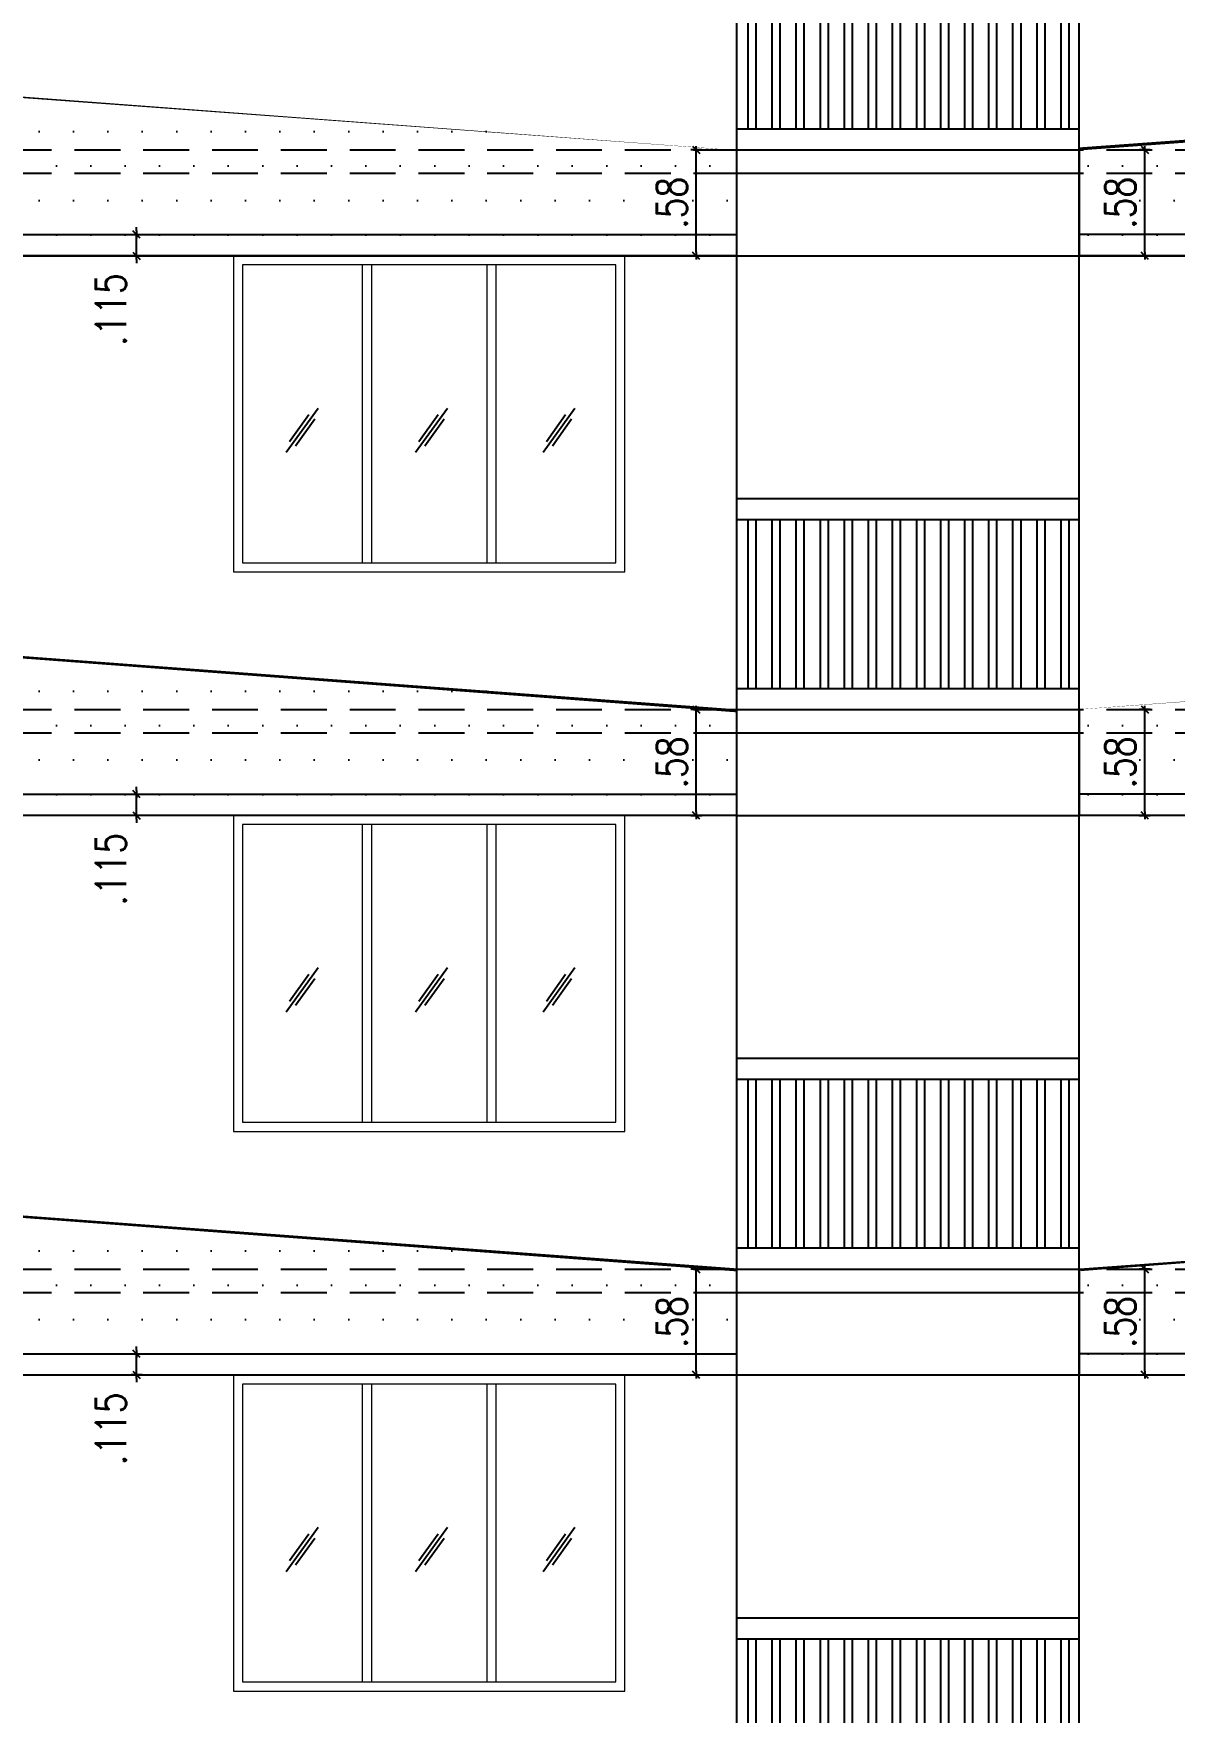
# Model space of a CAD drawing. Header units: inches. Extents: x 14331 to 14549, y 2557 to 2714.
# Drawn here: x 14368.6 to 14374.82, y 2660.72 to 2669.87 of the extents above; entities that cross this region are included whole.
import ezdxf

# ---------------------------------------------------------------- set-up
doc = ezdxf.new("R2010")
doc.units = ezdxf.units.IN
doc.header["$LTSCALE"] = 0.25
doc.header["$MEASUREMENT"] = 0
doc.header["$PDMODE"] = 35
doc.linetypes.add('1', pattern=[0])
doc.linetypes.add('DASHEDX2', pattern=[1.5, 1, -0.5])
for name, color, linetype in [('ELE.PROJ.', 1, 'Continuous'), ('GLASS WINDOW', 251, '1'), ('hatch', 251, 'Continuous'), ('proj-internal', 1, 'DASHEDX2'), ('wall', 7, 'Continuous'), ('WORKING DIM', 7, 'Continuous')]:
    doc.layers.add(name, color=color, linetype=linetype)
doc.layers.add('WINDOW', color=106, linetype='Continuous', lineweight=13)
doc.styles.add('romans', font='romans.shx', dxfattribs={"width": 0.8})
doc.dimstyles.new('121', dxfattribs={"dimscale": 0.1, "dimtxt": 1.65, "dimasz": 0.2, "dimexe": 0.03125, "dimexo": 0.25, "dimgap": 0.5, "dimtad": 1, "dimzin": 4, "dimdsep": 46, "dimtxsty": 'romans', "dimblk1": 'MINITICK', "dimblk2": 'MINITICK', "dimsah": 1, "dimcen": 1, "dimse1": 1, "dimse2": 1, "dimclrd": 252, "dimclre": 256, "dimclrt": 7, "dimadec": 3, "dimazin": 0, "dimtfac": 0.8, "dimtix": 1, "dimtmove": 2, "dimatfit": 3, "dimfxl": 0, "dimtolj": 1, "dimtzin": 3, "dimarcsym": 0})
pattern_1 = [(0, (-249.3390109957127, 26.42431350788365), (0.09375, 0.1875), [0, -0.1875])]
pattern_2 = [(0, (-249.3390109957127, 29.47428098757291), (0.09375, 0.1875), [0, -0.1875])]
pattern_3 = [(0, (-249.3390109957127, 32.52428098757264), (0.09375, 0.1875), [0, -0.1875])]

# ---------------------------------------------------------------- blocks, each defined once
blk = doc.blocks.new('MINITICK')
at = {"color": 7}
for p, q in [((1, 1), (-1, -1)), ((-1, 0), (1, 0)), ((0, -1.5), (0, 1.5))]:
    blk.add_line(p, q, dxfattribs=at)
blk = doc.blocks.new('*D1130')
at = {"layer": 'Defpoints', "color": 0, "transparency": 16777216}
for p in [(14372.21149909216, 2663.137099444668), (14372.43250903034, 2663.137099444668), (14372.43250903042, 2662.560066924358)]:
    blk.add_point(p, dxfattribs=at)
at = {"layer": 'WORKING DIM', "color": 252, "lineweight": -2, "transparency": 16777216}
blk.add_line((14372.21149909216, 2662.580066924358), (14372.21149909216, 2663.117099444668), dxfattribs=at)
at = {"layer": 'WORKING DIM', "color": 252, "lineweight": -2, "transparency": 16777216, "xscale": 0.02, "yscale": 0.02, "zscale": 0.02}
for p, rotation in [((14372.21149909216, 2663.137099444668), 90), ((14372.21149909216, 2662.560066924358), 270)]:
    blk.add_blockref('MINITICK', p, dxfattribs=dict(at, rotation=rotation))
at = {"layer": 'WORKING DIM', "color": 7, "transparency": 16777216, "insert": (14372.07899909216, 2662.848583184515), "char_height": 0.165, "attachment_point": 5, "rotation": 90, "style": 'romans'}
blk.add_mtext('\\A1;.58', dxfattribs=at)
blk = doc.blocks.new('*D1132')
at = {"layer": 'Defpoints', "color": 0, "transparency": 16777216}
for p in [(14374.29988707864, 2663.137099444668), (14374.65658402193, 2663.137099444668), (14374.29988707857, 2662.560066924358)]:
    blk.add_point(p, dxfattribs=at)
at = {"layer": 'WORKING DIM', "color": 252, "lineweight": -2, "transparency": 16777216}
blk.add_line((14374.65658402193, 2662.580066924358), (14374.65658402193, 2663.117099444668), dxfattribs=at)
at = {"layer": 'WORKING DIM', "color": 252, "lineweight": -2, "transparency": 16777216, "xscale": 0.02, "yscale": 0.02, "zscale": 0.02}
for p, rotation in [((14374.65658402193, 2663.137099444668), 90), ((14374.65658402193, 2662.560066924358), 270)]:
    blk.add_blockref('MINITICK', p, dxfattribs=dict(at, rotation=rotation))
at = {"layer": 'WORKING DIM', "color": 7, "transparency": 16777216, "insert": (14374.52408402193, 2662.848583184515), "char_height": 0.165, "attachment_point": 5, "rotation": 90, "style": 'romans'}
blk.add_mtext('\\A1;.58', dxfattribs=at)
blk = doc.blocks.new('*D1140')
at = {"layer": 'Defpoints', "color": 0, "transparency": 16777216}
for p in [(14372.21149909216, 2666.187066924357), (14372.43250903034, 2666.187066924357), (14372.43250903042, 2665.610034404047)]:
    blk.add_point(p, dxfattribs=at)
at = {"layer": 'WORKING DIM', "color": 252, "lineweight": -2, "transparency": 16777216}
blk.add_line((14372.21149909216, 2665.630034404047), (14372.21149909216, 2666.167066924357), dxfattribs=at)
at = {"layer": 'WORKING DIM', "color": 252, "lineweight": -2, "transparency": 16777216, "xscale": 0.02, "yscale": 0.02, "zscale": 0.02}
for p, rotation in [((14372.21149909216, 2666.187066924357), 90), ((14372.21149909216, 2665.610034404047), 270)]:
    blk.add_blockref('MINITICK', p, dxfattribs=dict(at, rotation=rotation))
at = {"layer": 'WORKING DIM', "color": 7, "transparency": 16777216, "insert": (14372.07899909216, 2665.898550664204), "char_height": 0.165, "attachment_point": 5, "rotation": 90, "style": 'romans'}
blk.add_mtext('\\A1;.58', dxfattribs=at)
blk = doc.blocks.new('*D1142')
at = {"layer": 'Defpoints', "color": 0, "transparency": 16777216}
for p in [(14374.29988707864, 2666.187066924357), (14374.65658402193, 2666.187066924357), (14374.29988707857, 2665.610034404047)]:
    blk.add_point(p, dxfattribs=at)
at = {"layer": 'WORKING DIM', "color": 252, "lineweight": -2, "transparency": 16777216}
blk.add_line((14374.65658402193, 2665.630034404047), (14374.65658402193, 2666.167066924357), dxfattribs=at)
at = {"layer": 'WORKING DIM', "color": 252, "lineweight": -2, "transparency": 16777216, "xscale": 0.02, "yscale": 0.02, "zscale": 0.02}
for p, rotation in [((14374.65658402193, 2666.187066924357), 90), ((14374.65658402193, 2665.610034404047), 270)]:
    blk.add_blockref('MINITICK', p, dxfattribs=dict(at, rotation=rotation))
at = {"layer": 'WORKING DIM', "color": 7, "transparency": 16777216, "insert": (14374.52408402193, 2665.898550664204), "char_height": 0.165, "attachment_point": 5, "rotation": 90, "style": 'romans'}
blk.add_mtext('\\A1;.58', dxfattribs=at)
blk = doc.blocks.new('*D1150')
at = {"layer": 'Defpoints', "color": 0, "transparency": 16777216}
for p in [(14372.21149909216, 2669.237066924357), (14372.43250903034, 2669.237066924357), (14372.43250903042, 2668.660034404047)]:
    blk.add_point(p, dxfattribs=at)
at = {"layer": 'WORKING DIM', "color": 252, "lineweight": -2, "transparency": 16777216}
blk.add_line((14372.21149909216, 2668.680034404047), (14372.21149909216, 2669.217066924357), dxfattribs=at)
at = {"layer": 'WORKING DIM', "color": 252, "lineweight": -2, "transparency": 16777216, "xscale": 0.02, "yscale": 0.02, "zscale": 0.02}
for p, rotation in [((14372.21149909216, 2669.237066924357), 90), ((14372.21149909216, 2668.660034404047), 270)]:
    blk.add_blockref('MINITICK', p, dxfattribs=dict(at, rotation=rotation))
at = {"layer": 'WORKING DIM', "color": 7, "transparency": 16777216, "insert": (14372.07899909216, 2668.948550664204), "char_height": 0.165, "attachment_point": 5, "rotation": 90, "style": 'romans'}
blk.add_mtext('\\A1;.58', dxfattribs=at)
blk = doc.blocks.new('*D1152')
at = {"layer": 'Defpoints', "color": 0, "transparency": 16777216}
for p in [(14374.29988707864, 2669.237066924357), (14374.65658402193, 2669.237066924357), (14374.29988707857, 2668.660034404047)]:
    blk.add_point(p, dxfattribs=at)
at = {"layer": 'WORKING DIM', "color": 252, "lineweight": -2, "transparency": 16777216}
blk.add_line((14374.65658402193, 2668.680034404047), (14374.65658402193, 2669.217066924357), dxfattribs=at)
at = {"layer": 'WORKING DIM', "color": 252, "lineweight": -2, "transparency": 16777216, "xscale": 0.02, "yscale": 0.02, "zscale": 0.02}
for p, rotation in [((14374.65658402193, 2669.237066924357), 90), ((14374.65658402193, 2668.660034404047), 270)]:
    blk.add_blockref('MINITICK', p, dxfattribs=dict(at, rotation=rotation))
at = {"layer": 'WORKING DIM', "color": 7, "transparency": 16777216, "insert": (14374.52408402193, 2668.948550664204), "char_height": 0.165, "attachment_point": 5, "rotation": 90, "style": 'romans'}
blk.add_mtext('\\A1;.58', dxfattribs=at)
blk = doc.blocks.new('*D1286')
at = {"layer": 'Defpoints', "color": 0, "transparency": 16777216}
for p in [(14369.16122193887, 2662.675066925332), (14369.36060225816, 2662.675066925332), (14369.36060225816, 2662.560066925333)]:
    blk.add_point(p, dxfattribs=at)
at = {"layer": 'WORKING DIM', "color": 252, "lineweight": -2, "transparency": 16777216}
for p, q in [((14369.16122193887, 2662.695066925332), (14369.16122193887, 2662.715066925332)), ((14369.16122193887, 2662.560066925333), (14369.16122193887, 2662.675066925332)), ((14369.16122193887, 2662.540066925333), (14369.16122193887, 2662.520066925333))]:
    blk.add_line(p, q, dxfattribs=at)
at = {"layer": 'WORKING DIM', "color": 252, "lineweight": -2, "transparency": 16777216, "xscale": 0.02, "yscale": 0.02, "zscale": 0.02}
for p, rotation in [((14369.16122193887, 2662.675066925332), 270), ((14369.16122193887, 2662.560066925333), 90)]:
    blk.add_blockref('MINITICK', p, dxfattribs=dict(at, rotation=rotation))
at = {"layer": 'WORKING DIM', "color": 7, "transparency": 16777216, "insert": (14369.02122193887, 2662.26624685918), "char_height": 0.165, "attachment_point": 5, "rotation": 90, "style": 'romans'}
blk.add_mtext('\\A1;.115', dxfattribs=at)
blk = doc.blocks.new('*D1288')
at = {"layer": 'Defpoints', "color": 0, "transparency": 16777216}
for p in [(14369.16122193928, 2665.725034405022), (14369.36060225856, 2665.725034405022), (14369.36060225856, 2665.610034405022)]:
    blk.add_point(p, dxfattribs=at)
at = {"layer": 'WORKING DIM', "color": 252, "lineweight": -2, "transparency": 16777216}
for p, q in [((14369.16122193928, 2665.745034405022), (14369.16122193928, 2665.765034405022)), ((14369.16122193928, 2665.610034405022), (14369.16122193928, 2665.725034405022)), ((14369.16122193928, 2665.590034405022), (14369.16122193928, 2665.570034405022))]:
    blk.add_line(p, q, dxfattribs=at)
at = {"layer": 'WORKING DIM', "color": 252, "lineweight": -2, "transparency": 16777216, "xscale": 0.02, "yscale": 0.02, "zscale": 0.02}
for p, rotation in [((14369.16122193928, 2665.725034405022), 270), ((14369.16122193928, 2665.610034405022), 90)]:
    blk.add_blockref('MINITICK', p, dxfattribs=dict(at, rotation=rotation))
at = {"layer": 'WORKING DIM', "color": 7, "transparency": 16777216, "insert": (14369.02122193928, 2665.316214338869), "char_height": 0.165, "attachment_point": 5, "rotation": 90, "style": 'romans'}
blk.add_mtext('\\A1;.115', dxfattribs=at)
blk = doc.blocks.new('*D1290')
at = {"layer": 'Defpoints', "color": 0, "transparency": 16777216}
for p in [(14369.16122193968, 2668.775034405021), (14369.36060225896, 2668.775034405021), (14369.36060225896, 2668.660034405022)]:
    blk.add_point(p, dxfattribs=at)
at = {"layer": 'WORKING DIM', "color": 252, "lineweight": -2, "transparency": 16777216}
for p, q in [((14369.16122193968, 2668.795034405021), (14369.16122193968, 2668.815034405021)), ((14369.16122193968, 2668.660034405022), (14369.16122193968, 2668.775034405021)), ((14369.16122193968, 2668.640034405022), (14369.16122193968, 2668.620034405022))]:
    blk.add_line(p, q, dxfattribs=at)
at = {"layer": 'WORKING DIM', "color": 252, "lineweight": -2, "transparency": 16777216, "xscale": 0.02, "yscale": 0.02, "zscale": 0.02}
for p, rotation in [((14369.16122193968, 2668.775034405021), 270), ((14369.16122193968, 2668.660034405022), 90)]:
    blk.add_blockref('MINITICK', p, dxfattribs=dict(at, rotation=rotation))
at = {"layer": 'WORKING DIM', "color": 7, "transparency": 16777216, "insert": (14369.02122193968, 2668.366214338869), "char_height": 0.165, "attachment_point": 5, "rotation": 90, "style": 'romans'}
blk.add_mtext('\\A1;.115', dxfattribs=at)

msp = doc.modelspace()

# ---------------------------------------------------------------- hatches: boundary and pattern name
at = {"layer": 'hatch'}
h = msp.add_hatch(dxfattribs=at)
h.set_pattern_fill('ANSI32', color=8, scale=0.35, angle=45)
h.set_pattern_definition([(90, (-132.2053346511457, 51.07786903418719), (-0.13125, 2.775557561562891e-17), []), (90, (-132.1615846512191, 51.12161903411379), (-0.13125, 2.775557561562891e-17), [])])
h.paths.add_polyline_path([(14374.29988707864, 2670.272099444669), (14372.43250903034, 2670.272099444669), (14372.43250903034, 2669.352099444669), (14374.29988707864, 2669.352099444669)])
at = {"layer": 'hatch', "true_color": 0xc7b399}
h = msp.add_hatch(dxfattribs=at)
h.set_pattern_fill('DOTS', color=253, scale=3)
h.set_pattern_definition(pattern_3)
h.paths.add_polyline_path([(14366.33494805632, 2669.687066924357), (14362.44775293539, 2669.687066924357), (14362.44775293539, 2668.660034404047), (14372.43250903042, 2668.660034404047), (14372.43250903034, 2669.237066924357)])
h = msp.add_hatch(dxfattribs=at)
h.set_pattern_fill('DOTS', color=253, scale=3)
h.set_pattern_definition(pattern_3)
h.paths.add_polyline_path([(14374.29988707864, 2669.237066924357), (14374.29988707857, 2668.660034404047), (14384.28464317359, 2668.660034404047), (14384.28464317359, 2669.687066924357), (14380.39744805266, 2669.687066924357)])
at = {"layer": 'hatch'}
h = msp.add_hatch(dxfattribs=at)
h.set_pattern_fill('ANSI32', color=8, scale=0.35, angle=45)
h.set_pattern_definition([(90, (-132.2053346511457, 48.02783651387608), (-0.13125, 2.775557561562891e-17), []), (90, (-132.1615846512191, 48.07158651380269), (-0.13125, 2.775557561562891e-17), [])])
h.paths.add_polyline_path([(14374.29988707864, 2667.222066924358), (14372.43250903034, 2667.222066924358), (14372.43250903034, 2666.302066924357), (14374.29988707864, 2666.302066924357)])
at = {"layer": 'hatch', "true_color": 0xc7b399}
h = msp.add_hatch(dxfattribs=at)
h.set_pattern_fill('DOTS', color=253, scale=3)
h.set_pattern_definition(pattern_2)
h.paths.add_polyline_path([(14366.33494805632, 2666.637066924357), (14362.44775293539, 2666.637066924357), (14362.44775293539, 2665.610034404047), (14372.43250903042, 2665.610034404047), (14372.43250903034, 2666.187066924357)])
h = msp.add_hatch(dxfattribs=at)
h.set_pattern_fill('DOTS', color=253, scale=3)
h.set_pattern_definition(pattern_2)
h.paths.add_polyline_path([(14374.29988707864, 2666.187066924357), (14374.29988707857, 2665.610034404047), (14384.28464317359, 2665.610034404047), (14384.28464317359, 2666.637066924357), (14380.39744805266, 2666.637066924357)])
at = {"layer": 'hatch'}
h = msp.add_hatch(dxfattribs=at)
h.set_pattern_fill('ANSI32', color=8, scale=0.35, angle=45)
h.set_pattern_definition([(90, (-132.2053346511457, 44.97783651387635), (-0.13125, 2.775557561562891e-17), []), (90, (-132.1615846512191, 45.02158651380296), (-0.13125, 2.775557561562891e-17), [])])
h.paths.add_polyline_path([(14374.29988707864, 2664.172066924358), (14372.43250903034, 2664.172066924358), (14372.43250903034, 2663.252066924358), (14374.29988707864, 2663.252066924358)])
at = {"layer": 'hatch', "true_color": 0xc7b399}
h = msp.add_hatch(dxfattribs=at)
h.set_pattern_fill('DOTS', color=253, scale=3)
h.set_pattern_definition(pattern_1)
h.paths.add_polyline_path([(14366.33494805632, 2663.587099444668), (14362.44775293539, 2663.587099444668), (14362.44775293539, 2662.560066924358), (14372.43250903042, 2662.560066924358), (14372.43250903034, 2663.137099444668)])
h = msp.add_hatch(dxfattribs=at)
h.set_pattern_fill('DOTS', color=253, scale=3)
h.set_pattern_definition(pattern_1)
h.paths.add_polyline_path([(14374.29988707864, 2663.137099444668), (14374.29988707857, 2662.560066924358), (14384.28464317359, 2662.560066924358), (14384.28464317359, 2663.587099444668), (14380.39744805266, 2663.587099444668)])
at = {"layer": 'hatch'}
h = msp.add_hatch(dxfattribs=at)
h.set_pattern_fill('ANSI32', color=8, scale=0.35, angle=45)
h.set_pattern_definition([(90, (-132.2053346511457, 41.9278690341871), (-0.13125, 2.775557561562891e-17), []), (90, (-132.1615846512191, 41.9716190341137), (-0.13125, 2.775557561562891e-17), [])])
h.paths.add_polyline_path([(14374.29988707864, 2661.122099444669), (14372.43250903034, 2661.122099444669), (14372.43250903034, 2660.202099444668), (14374.29988707864, 2660.202099444668)])

# ---------------------------------------------------------------- linework, layer by layer
at = {"layer": 'ELE.PROJ.'}
for p, q in [((14361.99775293537, 2668.775034404046), (14372.4325090304, 2668.775034405428)), ((14384.73464317362, 2668.775034404046), (14374.29988707859, 2668.775034405428)), ((14361.99775293537, 2665.725034404047), (14372.4325090304, 2665.725034405428)), ((14384.73464317362, 2665.725034404047), (14374.29988707859, 2665.725034405428)), ((14361.99775293537, 2662.675066924357), (14372.4325090304, 2662.675066925739)), ((14384.73464317362, 2662.675066924357), (14374.29988707859, 2662.675066925739))]:
    msp.add_line(p, q, dxfattribs=at)
at = {"layer": 'ELE.PROJ.', "const_width": 0.012}
for points in [[(14361.99775293539, 2669.687066924357), (14366.33494805632, 2669.687066924357), (14372.43250903034, 2669.237066924357), (14372.43250903042, 2668.660034404047), (14361.99775293539, 2668.660034404047)], [(14384.7346431736, 2669.687066924357), (14380.39744805266, 2669.687066924357), (14374.29988707865, 2669.237066924357), (14374.29988707857, 2668.660034404047), (14384.7346431736, 2668.660034404047)], [(14361.99775293539, 2666.637066924357), (14366.33494805632, 2666.637066924357), (14372.43250903034, 2666.187066924357), (14372.43250903042, 2665.610034404047), (14361.99775293539, 2665.610034404047)], [(14384.7346431736, 2666.637066924357), (14380.39744805266, 2666.637066924357), (14374.29988707865, 2666.187066924357), (14374.29988707857, 2665.610034404047), (14384.7346431736, 2665.610034404047)], [(14361.99775293539, 2663.587099444668), (14366.33494805632, 2663.587099444668), (14372.43250903034, 2663.137099444668), (14372.43250903042, 2662.560066924358), (14361.99775293539, 2662.560066924358)], [(14384.7346431736, 2663.587099444668), (14380.39744805266, 2663.587099444668), (14374.29988707865, 2663.137099444668), (14374.29988707857, 2662.560066924358), (14384.7346431736, 2662.560066924358)]]:
    msp.add_lwpolyline(points, close=True, dxfattribs=at)
at = {"layer": 'GLASS WINDOW', "color": 4, "ltscale": 200}
for p, q in [((14370.15047960189, 2667.82830523579), (14369.97683377154, 2667.586833545818)), ((14370.09990833284, 2667.792237362393), (14369.99493003889, 2667.646254668765)), ((14370.85589384049, 2667.82830523579), (14370.68224801014, 2667.586833545818)), ((14370.80532257144, 2667.792237362393), (14370.70034427749, 2667.646254668765)), ((14371.55061660772, 2667.82830523579), (14371.37697077738, 2667.586833545818)), ((14371.50004533868, 2667.792237362393), (14371.39506704472, 2667.646254668765)), ((14370.13238333454, 2667.768884112842), (14370.02740504059, 2667.622901419214)), ((14370.83779757314, 2667.768884112842), (14370.73281927919, 2667.622901419214)), ((14371.53252034038, 2667.768884112842), (14371.42754204642, 2667.622901419214)), ((14370.15047960189, 2664.77830523579), (14369.97683377154, 2664.536833545818)), ((14370.85589384049, 2664.77830523579), (14370.68224801014, 2664.536833545818)), ((14371.55061660772, 2664.77830523579), (14371.37697077738, 2664.536833545818)), ((14370.09990833284, 2664.742237362394), (14369.99493003889, 2664.596254668766)), ((14370.13238333454, 2664.718884112842), (14370.02740504059, 2664.572901419214)), ((14370.80532257144, 2664.742237362394), (14370.70034427749, 2664.596254668766)), ((14370.83779757314, 2664.718884112842), (14370.73281927919, 2664.572901419214)), ((14371.50004533868, 2664.742237362394), (14371.39506704472, 2664.596254668766)), ((14371.53252034038, 2664.718884112842), (14371.42754204642, 2664.572901419214)), ((14370.15047960189, 2661.728337756101), (14369.97683377154, 2661.486866066129)), ((14370.09990833284, 2661.692269882704), (14369.99493003889, 2661.546287189076)), ((14370.13238333454, 2661.668916633153), (14370.02740504059, 2661.522933939525)), ((14370.85589384049, 2661.728337756101), (14370.68224801014, 2661.486866066129)), ((14370.80532257144, 2661.692269882704), (14370.70034427749, 2661.546287189076)), ((14370.83779757314, 2661.668916633153), (14370.73281927919, 2661.522933939525)), ((14371.55061660772, 2661.728337756101), (14371.37697077738, 2661.486866066129)), ((14371.50004533868, 2661.692269882704), (14371.39506704472, 2661.546287189076)), ((14371.53252034038, 2661.668916633153), (14371.42754204642, 2661.522933939525))]:
    msp.add_line(p, q, dxfattribs=at)
at = {"layer": 'proj-internal', "color": 251}
for p, q in [((14362.44775293539, 2669.237099444668), (14384.28464317359, 2669.237099444668)), ((14362.44775293539, 2669.110066924358), (14384.28464317359, 2669.110066924358)), ((14362.44775293539, 2666.187066924358), (14384.28464317359, 2666.187066924358)), ((14362.44775293539, 2666.060034404047), (14384.28464317359, 2666.060034404047)), ((14362.44775293539, 2663.137066924358), (14384.28464317359, 2663.137066924358)), ((14362.44775293539, 2663.010034404047), (14384.28464317359, 2663.010034404047))]:
    msp.add_line(p, q, dxfattribs=at)
at = {"layer": 'wall'}
for p, q in [((14372.43250903034, 2653.860034404047), (14372.43250903034, 2691.737001883737)), ((14374.29988707864, 2653.860034404047), (14374.29988707864, 2691.737001883737))]:
    msp.add_line(p, q, dxfattribs=at)
at = {"layer": 'wall', "color": 8}
for p, q in [((14372.43250903034, 2669.352099444669), (14374.29988707864, 2669.352099444669)), ((14372.43250903034, 2669.237099444669), (14374.29988707864, 2669.237099444669)), ((14372.43250903034, 2669.110034404047), (14374.29988707864, 2669.110034404047)), ((14372.43250903034, 2668.660034404047), (14374.29988707864, 2668.660034404047)), ((14372.43250903034, 2667.337066924358), (14374.29988707864, 2667.337066924358)), ((14372.43250903034, 2667.222066924358), (14374.29988707864, 2667.222066924358)), ((14372.43250903034, 2666.302066924357), (14374.29988707864, 2666.302066924357)), ((14372.43250903034, 2666.187066924358), (14374.29988707864, 2666.187066924358)), ((14372.43250903034, 2666.060034404047), (14374.29988707864, 2666.060034404047)), ((14372.43250903034, 2665.610034404047), (14374.29988707864, 2665.610034404047)), ((14372.43250903034, 2664.287066924358), (14374.29988707864, 2664.287066924358)), ((14372.43250903034, 2664.172066924358), (14374.29988707864, 2664.172066924358)), ((14372.43250903034, 2663.252066924358), (14374.29988707864, 2663.252066924358)), ((14372.43250903034, 2663.137066924358), (14374.29988707864, 2663.137066924358)), ((14372.43250903034, 2663.010066924358), (14374.29988707864, 2663.010066924358)), ((14372.43250903034, 2662.560066924358), (14374.29988707864, 2662.560066924358)), ((14372.43250903034, 2661.237099444669), (14374.29988707864, 2661.237099444669)), ((14372.43250903034, 2661.122099444669), (14374.29988707864, 2661.122099444669))]:
    msp.add_line(p, q, dxfattribs=at)
at = {"layer": 'WINDOW'}
for p, q in [((14370.39165537234, 2668.610034404046), (14370.39165537234, 2666.987066924357)), ((14370.44165537234, 2668.610034404046), (14370.44165537234, 2666.987066924357)), ((14371.06970415264, 2668.610034404046), (14371.06970415264, 2666.987066924357)), ((14371.11970415264, 2668.610034404046), (14371.11970415264, 2666.987066924357)), ((14370.39165537234, 2665.560034404047), (14370.39165537234, 2663.937066924358)), ((14370.44165537234, 2665.560034404047), (14370.44165537234, 2663.937066924358)), ((14371.06970415264, 2665.560034404047), (14371.06970415264, 2663.937066924358)), ((14371.11970415264, 2665.560034404047), (14371.11970415264, 2663.937066924358)), ((14370.39165537234, 2662.510066924357), (14370.39165537234, 2660.887099444668)), ((14370.44165537234, 2662.510066924357), (14370.44165537234, 2660.887099444668)), ((14371.06970415264, 2662.510066924357), (14371.06970415264, 2660.887099444668)), ((14371.11970415264, 2662.510066924357), (14371.11970415264, 2660.887099444668))]:
    msp.add_line(p, q, dxfattribs=at)
for points in [[(14369.68860659204, 2666.937066924357), (14371.82275293294, 2666.937066924357), (14371.82275293294, 2668.660034404047), (14369.68860659204, 2668.660034404047)], [(14369.73860659204, 2666.987066924357), (14371.77275293294, 2666.987066924357), (14371.77275293294, 2668.610034404046), (14369.73860659203, 2668.610034404046)], [(14369.68860659204, 2663.887066924357), (14371.82275293294, 2663.887066924357), (14371.82275293294, 2665.610034404047), (14369.68860659204, 2665.610034404047)], [(14369.73860659204, 2663.937066924358), (14371.77275293294, 2663.937066924358), (14371.77275293294, 2665.560034404047), (14369.73860659203, 2665.560034404047)], [(14369.68860659204, 2660.837099444668), (14371.82275293294, 2660.837099444668), (14371.82275293294, 2662.560066924358), (14369.68860659204, 2662.560066924358)], [(14369.73860659204, 2660.887099444668), (14371.77275293294, 2660.887099444668), (14371.77275293294, 2662.510066924357), (14369.73860659203, 2662.510066924357)]]:
    msp.add_lwpolyline(points, close=True, dxfattribs=at)

# ---------------------------------------------------------------- dimensions: what is measured, and where the dimension line sits
at = {"layer": 'WORKING DIM'}
for base, p1, p2, picture, middle in [((14372.21149909216, 2669.237066924357), (14372.43250903042, 2668.660034404047), (14372.43250903034, 2669.237066924357), '*D1150', (14372.07899909216, 2668.948550664204)), ((14374.65658402193, 2669.237066924357), (14374.29988707857, 2668.660034404047), (14374.29988707864, 2669.237066924357), '*D1152', (14374.52408402193, 2668.948550664204)), ((14372.21149909216, 2666.187066924357), (14372.43250903042, 2665.610034404047), (14372.43250903034, 2666.187066924357), '*D1140', (14372.07899909216, 2665.898550664204)), ((14374.65658402193, 2666.187066924357), (14374.29988707857, 2665.610034404047), (14374.29988707864, 2666.187066924357), '*D1142', (14374.52408402193, 2665.898550664204)), ((14372.21149909216, 2663.137099444668), (14372.43250903042, 2662.560066924358), (14372.43250903034, 2663.137099444668), '*D1130', (14372.07899909216, 2662.848583184515)), ((14374.65658402193, 2663.137099444668), (14374.29988707857, 2662.560066924358), (14374.29988707864, 2663.137099444668), '*D1132', (14374.52408402193, 2662.848583184515))]:
    dim = msp.add_linear_dim(base=base, p1=p1, p2=p2, angle=90, dimstyle='121', override={"dimfxl": 0.18, "dimfxlon": 1}, dxfattribs=at)
    dim.commit()
    dim.dimension.update_dxf_attribs({"geometry": picture, "text_midpoint": middle})
for base, p1, p2, picture, middle in [((14369.16122193968, 2668.775034405021), (14369.36060225896, 2668.660034405022), (14369.36060225896, 2668.775034405021), '*D1290', (14369.02122193968, 2668.366214338869)), ((14369.16122193928, 2665.725034405022), (14369.36060225856, 2665.610034405022), (14369.36060225856, 2665.725034405022), '*D1288', (14369.02122193928, 2665.316214338869)), ((14369.16122193887, 2662.675066925332), (14369.36060225816, 2662.560066925333), (14369.36060225816, 2662.675066925332), '*D1286', (14369.02122193887, 2662.26624685918))]:
    dim = msp.add_linear_dim(base=base, p1=p1, p2=p2, angle=90, text='.115', dimstyle='121', override={"dimfxl": 0.18, "dimfxlon": 1}, dxfattribs=at)
    dim.commit()
    dim.dimension.update_dxf_attribs({"geometry": picture, "text_midpoint": middle, "dimtype": 160})

doc.saveas('drawing.dxf')
